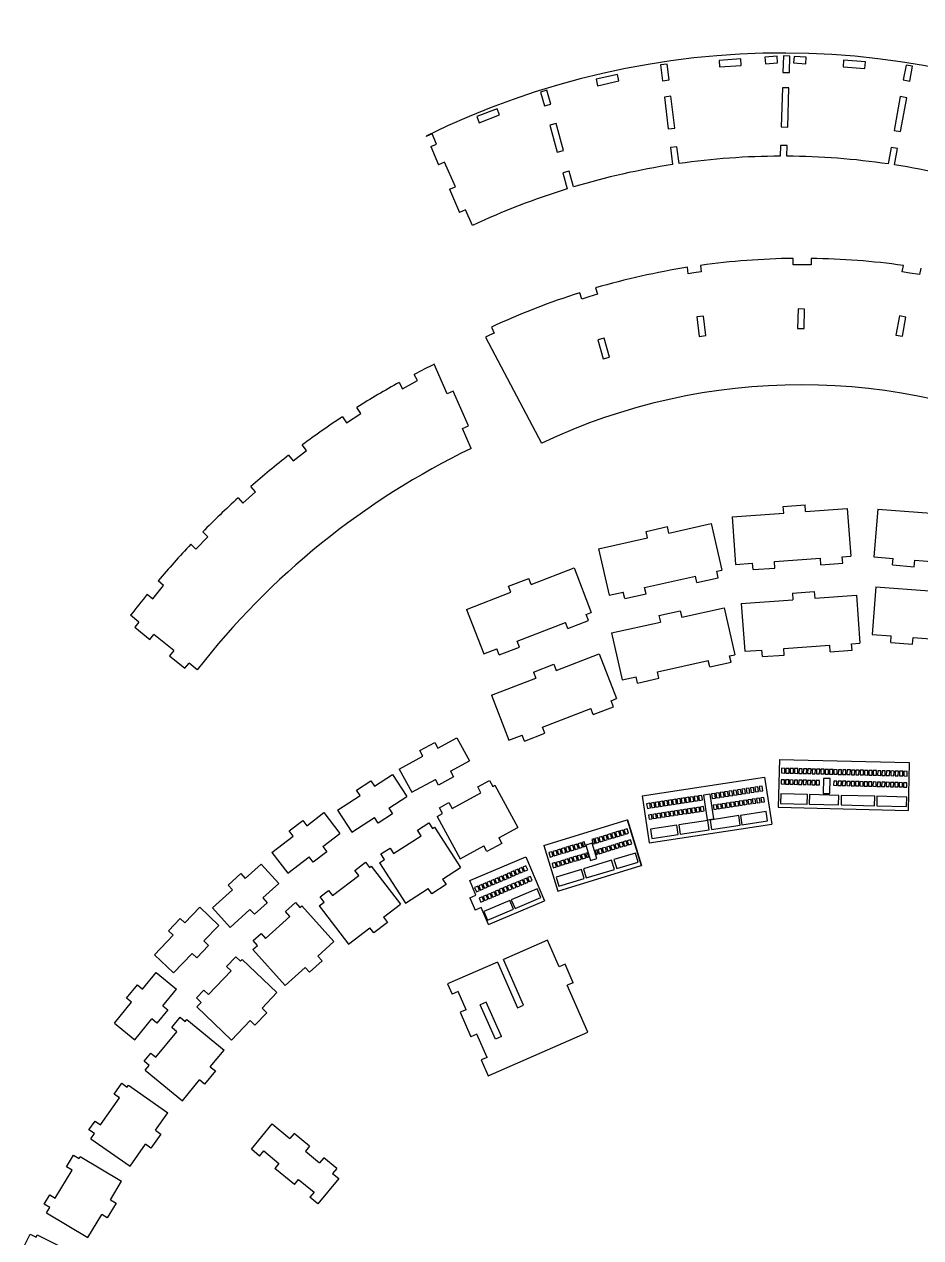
# Model space of a CAD drawing. Extents: x -717 to 1081, y -769 to 1088.
# Drawn here: x 276 to 686, y 532 to 1088 of the extents above; entities that cross this region are included whole.
import ezdxf

# ---------------------------------------------------------------- set-up
doc = ezdxf.new("R2010")
doc.units = 0
doc.layers.get('0').update_dxf_attribs({"linetype": 'CONTINUOUS'})

msp = doc.modelspace()

# ---------------------------------------------------------------- linework, layer by layer
at = {"color": 7, "linetype": 'CONTINUOUS'}
for p, q in [((603.58, 1072.05), (593.61, 1071.33)), ((603.8, 1069.05), (603.58, 1072.05)), ((620.14, 1073.23), (614.58, 1072.83)), ((614.58, 1072.83), (614.79, 1069.84)), ((620.35, 1070.23), (620.14, 1073.23)), ((623.03, 1073.43), (622.8, 1065.84)), ((626.03, 1073.34), (623.03, 1073.43)), ((625.8, 1065.75), (626.03, 1073.34)), ((627.93, 1073.19), (627.69, 1070.2)), ((633.49, 1072.75), (627.93, 1073.19)), ((633.25, 1069.76), (633.49, 1072.75)), ((569.85, 1069.64), (566.87, 1069.28)), ((566.87, 1069.28), (567.74, 1062.04)), ((570.72, 1062.4), (569.85, 1069.64)), ((593.61, 1071.33), (593.82, 1068.34)), ((593.82, 1068.34), (603.8, 1069.05)), ((614.79, 1069.84), (620.35, 1070.23)), ((627.69, 1070.2), (633.25, 1069.76)), ((650.62, 1071.41), (650.38, 1068.42)), ((650.38, 1068.42), (660.35, 1067.64)), ((660.59, 1070.63), (650.62, 1071.41)), ((660.35, 1067.64), (660.59, 1070.63)), ((679.15, 1069.17), (677.92, 1062.4)), ((682.1, 1068.63), (679.15, 1069.17)), ((680.87, 1061.87), (682.1, 1068.63)), ((547.13, 1064.87), (537.38, 1062.69)), ((537.38, 1062.69), (538.03, 1059.76)), ((538.03, 1059.76), (547.79, 1061.94)), ((547.79, 1061.94), (547.13, 1064.87)), ((567.74, 1062.04), (570.72, 1062.4)), ((622.8, 1065.84), (625.8, 1065.75)), ((677.92, 1062.4), (680.87, 1061.87)), ((514.89, 1057.66), (511.99, 1056.87)), ((511.99, 1056.87), (513.75, 1050.47)), ((516.64, 1051.26), (514.89, 1057.66)), ((622.59, 1058.83), (622.04, 1040.94)), ((625.59, 1058.74), (622.59, 1058.83)), ((625.04, 1040.85), (625.59, 1058.74)), ((513.75, 1050.47), (516.64, 1051.26)), ((571.61, 1054.92), (568.63, 1054.57)), ((568.63, 1054.57), (570.37, 1040.01)), ((573.35, 1040.36), (571.61, 1054.92)), ((676.53, 1054.74), (673.73, 1039.26)), ((679.49, 1054.2), (676.53, 1054.74)), ((676.68, 1038.72), (679.49, 1054.2)), ((492.05, 1049.19), (482.72, 1045.6)), ((482.72, 1045.6), (483.8, 1042.8)), ((483.8, 1042.8), (493.13, 1046.39)), ((493.13, 1046.39), (492.05, 1049.19)), ((519.06, 1042.43), (516.17, 1041.63)), ((516.17, 1041.63), (519.55, 1029.27)), ((522.45, 1030.06), (519.06, 1042.43)), ((570.37, 1040.01), (573.35, 1040.36)), ((622.04, 1040.94), (625.04, 1040.85)), ((673.73, 1039.26), (676.68, 1038.72)), ((459.55, 1036.68), (459.61, 1036.55)), ((462.35, 1037.76), (459.61, 1036.55)), ((464.41, 1033.07), (462.35, 1037.76)), ((461.67, 1031.86), (464.41, 1033.07)), ((461.67, 1031.86), (465.32, 1023.56)), ((519.55, 1029.27), (522.45, 1030.06)), ((574.37, 1031.83), (571.39, 1031.48)), ((571.39, 1031.48), (572.33, 1023.65)), ((575.3, 1024.09), (574.37, 1031.83)), ((621.78, 1032.42), (621.63, 1027.5)), ((624.78, 1032.33), (621.78, 1032.42)), ((624.63, 1027.49), (624.78, 1032.33)), ((672.32, 1031.48), (670.96, 1023.95)), ((675.27, 1030.94), (672.32, 1031.48)), ((673.93, 1023.5), (675.27, 1030.94)), ((468.06, 1024.77), (465.32, 1023.56)), ((473, 1013.53), (468.06, 1024.77)), ((572.33, 1023.65), (572.33, 1023.65)), ((621.63, 1027.5), (621.63, 1027.5)), ((670.96, 1023.95), (670.96, 1023.95)), ((525.01, 1020.69), (522.12, 1019.9)), ((522.12, 1019.9), (524.13, 1012.55)), ((527.01, 1013.42), (525.01, 1020.69)), ((470.25, 1012.33), (473, 1013.53)), ((470.25, 1012.33), (474.91, 1001.73)), ((524.13, 1012.55), (524.14, 1012.55)), ((477.66, 1002.94), (474.91, 1001.73)), ((480.81, 995.76), (477.66, 1002.94)), ((627.47, 977.7), (627.47, 980.7)), ((635.78, 980.69), (635.78, 977.69)), ((579.47, 973.63), (579.17, 976.62)), ((585.18, 977.51), (585.48, 974.52)), ((677.41, 974.5), (677.93, 977.45)), ((685.88, 976.24), (685.36, 973.29)), ((537.07, 967.17), (538, 964.32)), ((530.78, 962.12), (529.85, 964.97)), ((629.75, 957.6), (629.48, 948.68)), ((632.75, 957.51), (629.75, 957.6)), ((632.48, 948.59), (632.75, 957.51)), ((586.43, 954.24), (583.45, 953.89)), ((583.45, 953.89), (584.51, 945.03)), ((587.49, 945.38), (586.43, 954.24)), ((676.11, 954.36), (674.52, 945.58)), ((679.06, 953.83), (676.11, 954.36)), ((677.47, 945.05), (679.06, 953.83)), ((486.83, 944.7), (512.45, 896.15)), ((489.51, 949.28), (490.7, 946.52)), ((584.51, 945.03), (587.49, 945.38)), ((629.48, 948.68), (632.48, 948.59)), ((674.52, 945.58), (677.47, 945.05)), ((541.08, 944.15), (538.19, 943.36)), ((538.19, 943.36), (540.55, 934.75)), ((543.44, 935.54), (541.08, 944.15)), ((540.55, 934.75), (543.44, 935.54)), ((455.69, 924.75), (454.13, 927.62)), ((469.28, 918.68), (463.3, 932.27)), ((447.23, 923.91), (448.8, 921.02)), ((448.8, 921.02), (455.69, 924.75)), ((472.02, 919.89), (469.28, 918.68)), ((478.96, 904.11), (472.02, 919.89)), ((429.66, 909.76), (427.89, 912.49)), ((421.3, 908.25), (423.09, 905.49)), ((423.09, 905.49), (429.66, 909.76)), ((476.21, 902.9), (478.96, 904.11)), ((480.24, 893.73), (476.21, 902.9)), ((404.9, 892.75), (402.92, 895.34)), ((396.69, 890.59), (398.69, 887.98)), ((398.69, 887.98), (404.9, 892.75)), ((375.72, 868.63), (381.54, 873.86)), ((381.54, 873.86), (379.36, 876.29)), ((373.52, 871.08), (375.72, 868.63)), ((622.96, 867.15), (632.94, 867.87)), ((623.18, 864.16), (622.96, 867.15)), ((633.15, 864.87), (632.94, 867.87)), ((599.56, 862.48), (623.18, 864.16)), ((599.56, 862.48), (601.11, 840.67)), ((633.15, 864.87), (652.29, 866.24)), ((652.29, 866.24), (653.85, 844.43)), ((666.22, 865.98), (664.5, 844.05)), ((666.22, 865.98), (690.67, 864.06)), ((359.71, 853.23), (357.35, 855.49)), ((560.21, 855.75), (569.97, 857.93)), ((560.87, 852.82), (560.21, 855.75)), ((570.63, 855), (569.97, 857.93)), ((570.63, 855), (590.07, 859.35)), ((590.07, 859.35), (594.83, 838.01)), ((351.92, 849.84), (354.29, 847.57)), ((354.29, 847.57), (359.71, 853.23)), ((538.52, 847.83), (560.87, 852.82)), ((538.52, 847.83), (543.28, 826.49)), ((650, 844.16), (653.85, 844.43)), ((507.63, 831.45), (527.29, 839.02)), ((527.29, 839.02), (535.15, 818.63)), ((601.11, 840.67), (608.98, 841.23)), ((609.19, 838.24), (608.98, 841.23)), ((609.19, 838.24), (619.16, 838.95)), ((618.95, 841.95), (640.02, 843.45)), ((619.16, 838.95), (618.95, 841.95)), ((640.24, 840.46), (640.02, 843.45)), ((640.24, 840.46), (650.21, 841.17)), ((650.21, 841.17), (650, 844.16)), ((664.5, 844.05), (673.2, 843.37)), ((672.96, 840.38), (673.2, 843.37)), ((672.96, 840.38), (682.93, 839.59)), ((682.93, 839.59), (683.17, 842.58)), ((683.17, 842.58), (704.07, 840.94)), ((497.22, 830.66), (506.55, 834.25)), ((507.63, 831.45), (506.55, 834.25)), ((559.54, 830.13), (582.78, 835.32)), ((583.43, 832.39), (582.78, 835.32)), ((583.43, 832.39), (593.19, 834.57)), ((592.54, 837.5), (594.83, 838.01)), ((593.19, 834.57), (592.54, 837.5)), ((334.53, 824.94), (339.5, 831)), ((339.5, 831), (336.98, 833.07)), ((478.06, 820.07), (498.3, 827.86)), ((498.3, 827.86), (497.22, 830.66)), ((543.28, 826.49), (549.78, 827.94)), ((550.43, 825.02), (549.78, 827.94)), ((560.19, 827.2), (559.54, 830.13)), ((627.2, 827.49), (637.17, 828.2)), ((637.17, 828.2), (637.38, 825.2)), ((665.39, 830.4), (663.68, 808.61)), ((665.39, 830.4), (689.84, 828.48)), ((331.99, 827.02), (334.53, 824.94)), ((550.43, 825.02), (560.19, 827.2)), ((603.79, 822.81), (627.41, 824.49)), ((603.79, 822.81), (605.36, 800.86)), ((627.2, 827.49), (627.41, 824.49)), ((637.38, 825.2), (656.53, 826.57)), ((656.53, 826.57), (658.09, 804.62)), ((328.16, 814.26), (324.4, 817.35)), ((478.06, 820.07), (485.92, 799.67)), ((532.74, 817.7), (535.15, 818.63)), ((533.82, 814.9), (532.74, 817.7)), ((566.11, 817.19), (575.87, 819.37)), ((566.11, 817.19), (566.76, 814.26)), ((575.87, 819.37), (576.52, 816.45)), ((576.52, 816.45), (595.96, 820.79)), ((595.96, 820.79), (600.76, 799.32)), ((328.16, 814.26), (326.26, 811.94)), ((326.26, 811.94), (333.16, 806.29)), ((501.28, 805.58), (523.41, 814.1)), ((524.49, 811.3), (523.41, 814.1)), ((524.49, 811.3), (533.82, 814.9)), ((544.41, 809.27), (566.76, 814.26)), ((333.16, 806.29), (335.06, 808.61)), ((344.1, 801.19), (335.06, 808.61)), ((502.36, 802.78), (501.28, 805.58)), ((544.41, 809.27), (549.21, 787.8)), ((663.68, 808.61), (672.38, 807.93)), ((672.15, 804.94), (672.38, 807.93)), ((682.11, 804.16), (682.35, 807.15)), ((682.35, 807.15), (703.26, 805.5)), ((344.1, 801.19), (342.2, 798.87)), ((485.92, 799.67), (491.95, 801.99)), ((493.02, 799.19), (491.95, 801.99)), ((493.02, 799.19), (502.36, 802.78)), ((605.36, 800.86), (613.22, 801.43)), ((613.43, 798.43), (613.22, 801.43)), ((623.19, 802.14), (644.27, 803.64)), ((623.41, 799.14), (623.19, 802.14)), ((644.48, 800.65), (644.27, 803.64)), ((644.48, 800.65), (654.46, 801.36)), ((654.24, 804.35), (658.09, 804.62)), ((654.46, 801.36), (654.24, 804.35)), ((672.15, 804.94), (682.11, 804.16)), ((342.2, 798.87), (349.26, 793.08)), ((349.26, 793.08), (351.16, 795.4)), ((354.84, 792.38), (351.16, 795.4)), ((508.71, 791.36), (518.04, 794.95)), ((518.04, 794.95), (519.12, 792.15)), ((519.12, 792.15), (538.78, 799.72)), ((538.78, 799.72), (546.68, 779.19)), ((565.46, 791.43), (588.7, 796.63)), ((589.36, 793.7), (588.7, 796.63)), ((589.36, 793.7), (599.12, 795.88)), ((598.46, 798.81), (600.76, 799.32)), ((599.12, 795.88), (598.46, 798.81)), ((613.43, 798.43), (623.41, 799.14)), ((508.71, 791.36), (509.78, 788.56)), ((549.21, 787.8), (555.7, 789.25)), ((556.36, 786.32), (555.7, 789.25)), ((566.12, 788.5), (565.46, 791.43)), ((489.55, 780.76), (509.78, 788.56)), ((556.36, 786.32), (566.12, 788.5)), ((489.55, 780.76), (497.45, 760.23)), ((544.28, 778.26), (546.68, 779.19)), ((545.35, 775.46), (544.28, 778.26)), ((512.81, 766.15), (534.94, 774.67)), ((536.02, 771.87), (534.94, 774.67)), ((536.02, 771.87), (545.35, 775.46)), ((464.99, 756.53), (473.67, 761.24)), ((473.67, 761.24), (479.39, 750.68)), ((497.45, 760.23), (503.48, 762.55)), ((504.56, 759.76), (503.48, 762.55)), ((504.56, 759.76), (513.89, 763.35)), ((513.89, 763.35), (512.81, 766.15)), ((456.67, 755.44), (463.56, 759.17)), ((458.1, 752.8), (456.67, 755.44)), ((463.56, 759.17), (464.99, 756.53)), ((447.29, 746.94), (458.1, 752.8)), ((470.71, 745.98), (479.39, 750.68)), ((621.26, 751.4), (620.71, 729.55)), ((621.26, 751.4), (680.62, 749.91)), ((680.62, 749.91), (680.08, 728.06)), ((435.98, 739.09), (444.26, 744.47)), ((444.26, 744.47), (450.79, 734.41)), ((447.29, 746.94), (453.01, 736.39)), ((470.71, 745.98), (472.14, 743.34)), ((622.2, 747.33), (622.15, 745.2)), ((622.15, 745.2), (623.65, 745.16)), ((623.7, 747.3), (622.2, 747.33)), ((623.65, 745.16), (623.7, 747.3)), ((624.2, 747.28), (624.15, 745.15)), ((624.15, 745.15), (625.65, 745.11)), ((625.7, 747.25), (624.2, 747.28)), ((625.65, 745.11), (625.7, 747.25)), ((626.2, 747.23), (626.15, 745.1)), ((626.15, 745.1), (627.64, 745.06)), ((627.7, 747.2), (626.2, 747.23)), ((627.64, 745.06), (627.7, 747.2)), ((628.2, 747.18), (628.14, 745.05)), ((628.14, 745.05), (629.64, 745.01)), ((629.7, 747.15), (628.2, 747.18)), ((629.64, 745.01), (629.7, 747.15)), ((630.2, 747.13), (630.14, 745)), ((630.14, 745), (631.64, 744.96)), ((631.7, 747.1), (630.2, 747.13)), ((631.64, 744.96), (631.7, 747.1)), ((632.2, 747.08), (632.14, 744.95)), ((632.14, 744.95), (633.64, 744.91)), ((633.7, 747.05), (632.2, 747.08)), ((633.64, 744.91), (633.7, 747.05)), ((634.2, 747.03), (634.14, 744.9)), ((634.14, 744.9), (635.64, 744.86)), ((635.7, 747), (634.2, 747.03)), ((635.64, 744.86), (635.7, 747)), ((636.2, 746.98), (636.14, 744.85)), ((636.14, 744.85), (637.64, 744.81)), ((637.7, 746.95), (636.2, 746.98)), ((637.64, 744.81), (637.7, 746.95)), ((638.19, 746.93), (638.14, 744.8)), ((638.14, 744.8), (639.64, 744.76)), ((639.69, 746.9), (638.19, 746.93)), ((639.64, 744.76), (639.69, 746.9)), ((640.19, 746.88), (640.14, 744.75)), ((640.14, 744.75), (641.64, 744.71)), ((641.69, 746.85), (640.19, 746.88)), ((641.64, 744.71), (641.69, 746.85)), ((642.19, 746.83), (642.14, 744.7)), ((642.14, 744.7), (643.64, 744.66)), ((643.69, 746.8), (642.19, 746.83)), ((643.64, 744.66), (643.69, 746.8)), ((644.19, 746.78), (644.14, 744.65)), ((644.14, 744.65), (645.64, 744.61)), ((645.69, 746.74), (644.19, 746.78)), ((645.64, 744.61), (645.69, 746.74)), ((646.19, 746.73), (646.14, 744.6)), ((646.14, 744.6), (647.64, 744.56)), ((647.69, 746.69), (646.19, 746.73)), ((647.64, 744.56), (647.69, 746.69)), ((648.19, 746.68), (648.14, 744.55)), ((648.14, 744.55), (649.64, 744.51)), ((649.69, 746.64), (648.19, 746.68)), ((649.64, 744.51), (649.69, 746.64)), ((650.19, 746.63), (650.14, 744.5)), ((650.14, 744.5), (651.64, 744.46)), ((651.69, 746.59), (650.19, 746.63)), ((651.64, 744.46), (651.69, 746.59)), ((652.19, 746.58), (652.14, 744.45)), ((652.14, 744.45), (653.64, 744.41)), ((653.69, 746.54), (652.19, 746.58)), ((653.64, 744.41), (653.69, 746.54)), ((654.19, 746.53), (654.14, 744.4)), ((654.14, 744.4), (655.64, 744.36)), ((655.69, 746.49), (654.19, 746.53)), ((655.64, 744.36), (655.69, 746.49)), ((656.19, 746.48), (656.14, 744.35)), ((656.14, 744.35), (657.64, 744.31)), ((657.69, 746.44), (656.19, 746.48)), ((657.64, 744.31), (657.69, 746.44)), ((658.19, 746.43), (658.14, 744.3)), ((658.14, 744.3), (659.63, 744.26)), ((659.69, 746.39), (658.19, 746.43)), ((659.63, 744.26), (659.69, 746.39)), ((660.19, 746.38), (660.13, 744.25)), ((661.69, 746.34), (660.19, 746.38)), ((661.63, 744.21), (661.69, 746.34)), ((662.19, 746.33), (662.13, 744.2)), ((663.69, 746.29), (662.19, 746.33)), ((663.63, 744.16), (663.69, 746.29)), ((664.19, 746.28), (664.13, 744.15)), ((665.69, 746.24), (664.19, 746.28)), ((665.63, 744.11), (665.69, 746.24)), ((666.19, 746.23), (666.13, 744.1)), ((667.69, 746.19), (666.19, 746.23)), ((667.63, 744.06), (667.69, 746.19)), ((668.19, 746.18), (668.13, 744.05)), ((669.68, 746.14), (668.19, 746.18)), ((669.63, 744.01), (669.68, 746.14)), ((670.18, 746.13), (670.13, 744)), ((671.68, 746.09), (670.18, 746.13)), ((671.63, 743.96), (671.68, 746.09)), ((672.18, 746.08), (672.13, 743.95)), ((673.68, 746.04), (672.18, 746.08)), ((673.63, 743.91), (673.68, 746.04)), ((674.18, 746.03), (674.13, 743.9)), ((675.68, 745.99), (674.18, 746.03)), ((675.63, 743.86), (675.68, 745.99)), ((676.18, 745.98), (676.13, 743.85)), ((677.68, 745.94), (676.18, 745.98)), ((677.63, 743.81), (677.68, 745.94)), ((678.18, 745.93), (678.13, 743.8)), ((679.68, 745.89), (678.18, 745.93)), ((679.63, 743.76), (679.68, 745.89)), ((427.77, 737.34), (434.34, 741.61)), ((434.34, 741.61), (435.98, 739.09)), ((453.01, 736.39), (463.82, 742.25)), ((465.25, 739.61), (463.82, 742.25)), ((472.14, 743.34), (465.25, 739.61)), ((483.23, 738.76), (488.63, 741.68)), ((484.66, 736.12), (483.23, 738.76)), ((488.63, 741.68), (490.06, 739.05)), ((490.06, 739.05), (491.04, 739.57)), ((491.04, 739.57), (501.52, 720.23)), ((558.4, 734.77), (614.43, 743.28)), ((611.4, 738.84), (609.91, 738.61)), ((611.72, 736.72), (611.4, 738.84)), ((613.37, 739.14), (611.89, 738.91)), ((611.89, 738.91), (612.21, 736.8)), ((613.69, 737.03), (613.37, 739.14)), ((614.43, 743.28), (617.71, 721.67)), ((622.07, 742.1), (622.02, 740.15)), ((622.02, 740.15), (623.52, 740.11)), ((623.57, 742.06), (622.07, 742.1)), ((623.52, 740.11), (623.57, 742.06)), ((624.07, 742.05), (624.02, 740.1)), ((624.02, 740.1), (625.52, 740.06)), ((625.57, 742.01), (624.07, 742.05)), ((625.52, 740.06), (625.57, 742.01)), ((626.07, 742), (626.02, 740.05)), ((626.02, 740.05), (627.52, 740.01)), ((627.57, 741.96), (626.07, 742)), ((627.52, 740.01), (627.57, 741.96)), ((628.07, 741.95), (628.02, 740)), ((628.02, 740), (629.52, 739.96)), ((629.57, 741.91), (628.07, 741.95)), ((629.52, 739.96), (629.57, 741.91)), ((630.07, 741.9), (630.02, 739.95)), ((630.02, 739.95), (631.52, 739.91)), ((631.57, 741.86), (630.07, 741.9)), ((631.52, 739.91), (631.57, 741.86)), ((632.07, 741.85), (632.02, 739.9)), ((632.02, 739.9), (633.52, 739.86)), ((633.56, 741.81), (632.07, 741.85)), ((633.52, 739.86), (633.56, 741.81)), ((634.06, 741.8), (634.02, 739.85)), ((634.02, 739.85), (635.52, 739.81)), ((635.56, 741.76), (634.06, 741.8)), ((635.52, 739.81), (635.56, 741.76)), ((636.06, 741.75), (636.02, 739.8)), ((636.02, 739.8), (637.51, 739.76)), ((637.56, 741.71), (636.06, 741.75)), ((637.51, 739.76), (637.56, 741.71)), ((638.06, 741.7), (638.01, 739.75)), ((638.01, 739.75), (639.51, 739.71)), ((639.56, 741.66), (638.06, 741.7)), ((639.51, 739.71), (639.56, 741.66)), ((641.45, 742.68), (641.28, 735.82)), ((644.45, 742.61), (641.45, 742.68)), ((644.28, 735.75), (644.45, 742.61)), ((646.06, 741.5), (646.01, 739.55)), ((646.01, 739.55), (647.51, 739.51)), ((647.56, 741.46), (646.06, 741.5)), ((647.51, 739.51), (647.56, 741.46)), ((648.06, 741.45), (648.01, 739.5)), ((648.01, 739.5), (649.51, 739.46)), ((649.56, 741.41), (648.06, 741.45)), ((649.51, 739.46), (649.56, 741.41)), ((650.06, 741.4), (650.01, 739.45)), ((650.01, 739.45), (651.51, 739.41)), ((651.56, 741.36), (650.06, 741.4)), ((651.51, 739.41), (651.56, 741.36)), ((652.06, 741.35), (652.01, 739.4)), ((652.01, 739.4), (653.51, 739.36)), ((653.56, 741.31), (652.06, 741.35)), ((653.51, 739.36), (653.56, 741.31)), ((654.06, 741.3), (654.01, 739.34)), ((654.01, 739.34), (655.51, 739.31)), ((655.56, 741.26), (654.06, 741.3)), ((655.51, 739.31), (655.56, 741.26)), ((656.06, 741.25), (656.01, 739.29)), ((656.01, 739.29), (657.51, 739.26)), ((657.56, 741.21), (656.06, 741.25)), ((657.51, 739.26), (657.56, 741.21)), ((658.06, 741.2), (658.01, 739.24)), ((658.01, 739.24), (659.51, 739.21)), ((659.56, 741.16), (658.06, 741.2)), ((659.51, 739.21), (659.56, 741.16)), ((660.06, 741.15), (660.01, 739.19)), ((660.01, 739.19), (661.51, 739.16)), ((661.56, 741.11), (660.06, 741.15)), ((660.13, 744.25), (661.63, 744.21)), ((661.51, 739.16), (661.56, 741.11)), ((662.06, 741.1), (662.01, 739.14)), ((662.01, 739.14), (663.51, 739.11)), ((663.56, 741.06), (662.06, 741.1)), ((662.13, 744.2), (663.63, 744.16)), ((663.51, 739.11), (663.56, 741.06)), ((664.06, 741.05), (664.01, 739.09)), ((664.01, 739.09), (665.51, 739.06)), ((665.55, 741.01), (664.06, 741.05)), ((664.13, 744.15), (665.63, 744.11)), ((665.51, 739.06), (665.55, 741.01)), ((666.05, 741), (666.01, 739.04)), ((666.01, 739.04), (667.51, 739.01)), ((667.55, 740.96), (666.05, 741)), ((666.13, 744.1), (667.63, 744.06)), ((667.51, 739.01), (667.55, 740.96)), ((668.05, 740.95), (668.01, 738.99)), ((668.01, 738.99), (669.5, 738.96)), ((669.55, 740.91), (668.05, 740.95)), ((668.13, 744.05), (669.63, 744.01)), ((669.5, 738.96), (669.55, 740.91)), ((670.05, 740.9), (670, 738.94)), ((670, 738.94), (671.5, 738.91)), ((671.55, 740.86), (670.05, 740.9)), ((670.13, 744), (671.63, 743.96)), ((671.5, 738.91), (671.55, 740.86)), ((672.05, 740.85), (672, 738.89)), ((672, 738.89), (673.5, 738.86)), ((673.55, 740.81), (672.05, 740.85)), ((672.13, 743.95), (673.63, 743.91)), ((673.5, 738.86), (673.55, 740.81)), ((674.05, 740.8), (674, 738.84)), ((674, 738.84), (675.5, 738.81)), ((675.55, 740.76), (674.05, 740.8)), ((674.13, 743.9), (675.63, 743.86)), ((675.5, 738.81), (675.55, 740.76)), ((676.05, 740.75), (676, 738.79)), ((676, 738.79), (677.5, 738.76)), ((677.55, 740.71), (676.05, 740.75)), ((676.13, 743.85), (677.63, 743.81)), ((677.5, 738.76), (677.55, 740.71)), ((678.05, 740.7), (678, 738.74)), ((678, 738.74), (679.5, 738.7)), ((679.55, 740.66), (678.05, 740.7)), ((678.13, 743.8), (679.63, 743.76)), ((679.5, 738.7), (679.55, 740.66)), ((419.1, 728.13), (429.41, 734.83)), ((429.41, 734.83), (427.77, 737.34)), ((442.51, 729.03), (450.79, 734.41)), ((471.45, 728.96), (484.66, 736.12)), ((558.4, 734.77), (561.68, 713.16)), ((575.8, 733.43), (574.32, 733.21)), ((574.32, 733.21), (574.64, 731.1)), ((576.12, 731.32), (575.8, 733.43)), ((577.78, 733.73), (576.3, 733.51)), ((576.3, 733.51), (576.62, 731.4)), ((578.1, 731.62), (577.78, 733.73)), ((579.76, 734.03), (578.28, 733.81)), ((578.28, 733.81), (578.6, 731.7)), ((580.08, 731.92), (579.76, 734.03)), ((581.74, 734.33), (580.25, 734.11)), ((580.25, 734.11), (580.57, 732)), ((582.06, 732.22), (581.74, 734.33)), ((583.71, 734.63), (582.23, 734.41)), ((582.23, 734.41), (582.55, 732.3)), ((584.03, 732.52), (583.71, 734.63)), ((585.69, 734.93), (584.21, 734.71)), ((584.21, 734.71), (584.53, 732.6)), ((586.01, 732.82), (585.69, 734.93)), ((589.49, 735.47), (586.52, 735.02)), ((586.52, 735.02), (588.24, 723.75)), ((591.2, 724.2), (589.49, 735.47)), ((591.62, 735.83), (590.14, 735.61)), ((590.14, 735.61), (590.46, 733.5)), ((590.46, 733.5), (591.94, 733.72)), ((591.94, 733.72), (591.62, 735.83)), ((593.6, 736.13), (592.12, 735.91)), ((592.12, 735.91), (592.44, 733.8)), ((592.44, 733.8), (593.92, 734.02)), ((593.92, 734.02), (593.6, 736.13)), ((595.58, 736.43), (594.09, 736.21)), ((594.09, 736.21), (594.41, 734.1)), ((594.41, 734.1), (595.9, 734.32)), ((595.9, 734.32), (595.58, 736.43)), ((597.55, 736.73), (596.07, 736.51)), ((596.07, 736.51), (596.39, 734.4)), ((596.39, 734.4), (597.87, 734.62)), ((597.87, 734.62), (597.55, 736.73)), ((599.53, 737.03), (598.05, 736.81)), ((598.05, 736.81), (598.37, 734.7)), ((598.37, 734.7), (599.85, 734.92)), ((599.85, 734.92), (599.53, 737.03)), ((601.51, 737.33), (600.03, 737.11)), ((600.03, 737.11), (600.35, 735)), ((600.35, 735), (601.83, 735.22)), ((601.83, 735.22), (601.51, 737.33)), ((603.49, 737.63), (602, 737.41)), ((602, 737.41), (602.32, 735.3)), ((602.32, 735.3), (603.81, 735.52)), ((603.81, 735.52), (603.49, 737.63)), ((605.46, 737.93), (603.98, 737.71)), ((603.98, 737.71), (604.3, 735.6)), ((604.3, 735.6), (605.78, 735.82)), ((605.78, 735.82), (605.46, 737.93)), ((607.44, 738.23), (605.96, 738.01)), ((605.96, 738.01), (606.28, 735.9)), ((606.28, 735.9), (607.76, 736.12)), ((607.76, 736.12), (607.44, 738.23)), ((609.42, 738.53), (607.94, 738.31)), ((607.94, 738.31), (608.26, 736.2)), ((608.26, 736.2), (609.74, 736.42)), ((610.2, 733.36), (608.72, 733.14)), ((609.74, 736.42), (609.42, 738.53)), ((609.91, 738.61), (610.23, 736.5)), ((610.5, 731.43), (610.2, 733.36)), ((610.23, 736.5), (611.72, 736.72)), ((612.18, 733.66), (610.7, 733.44)), ((610.7, 733.44), (610.99, 731.5)), ((612.47, 731.73), (612.18, 733.66)), ((612.21, 736.8), (613.69, 737.03)), ((614.16, 733.96), (612.68, 733.74)), ((612.68, 733.74), (612.97, 731.8)), ((614.45, 732.03), (614.16, 733.96)), ((621.91, 735.6), (621.8, 731.26)), ((634.03, 735.3), (621.91, 735.6)), ((633.92, 730.96), (634.03, 735.3)), ((634.97, 735.28), (634.86, 730.93)), ((648.39, 734.94), (634.97, 735.28)), ((641.28, 735.82), (644.28, 735.75)), ((648.28, 730.6), (648.39, 734.94)), ((649.52, 734.91), (649.41, 730.57)), ((664.91, 734.52), (649.52, 734.91)), ((664.8, 730.18), (664.91, 734.52)), ((665.83, 734.5), (665.73, 730.16)), ((679.47, 734.16), (665.83, 734.5)), ((679.36, 729.82), (679.47, 734.16)), ((419.1, 728.13), (425.63, 718.07)), ((442.51, 729.03), (444.15, 726.51)), ((465.7, 729.26), (470.02, 731.6)), ((467.13, 726.62), (465.7, 729.26)), ((470.02, 731.6), (471.45, 728.96)), ((561.96, 731.33), (560.48, 731.1)), ((560.48, 731.1), (560.8, 728.99)), ((560.8, 728.99), (562.28, 729.22)), ((562.28, 729.22), (561.96, 731.33)), ((563.94, 731.63), (562.46, 731.4)), ((562.46, 731.4), (562.78, 729.29)), ((562.78, 729.29), (564.26, 729.52)), ((564.26, 729.52), (563.94, 731.63)), ((565.92, 731.93), (564.43, 731.7)), ((564.43, 731.7), (564.75, 729.59)), ((564.75, 729.59), (566.24, 729.82)), ((566.24, 729.82), (565.92, 731.93)), ((567.89, 732.23), (566.41, 732.01)), ((566.41, 732.01), (566.73, 729.89)), ((566.73, 729.89), (568.21, 730.12)), ((568.21, 730.12), (567.89, 732.23)), ((569.87, 732.53), (568.39, 732.31)), ((568.39, 732.31), (568.71, 730.2)), ((568.71, 730.2), (570.19, 730.42)), ((570.19, 730.42), (569.87, 732.53)), ((571.85, 732.83), (570.37, 732.61)), ((570.37, 732.61), (570.69, 730.5)), ((570.69, 730.5), (572.17, 730.72)), ((572.63, 727.66), (571.15, 727.43)), ((572.17, 730.72), (571.85, 732.83)), ((573.83, 733.13), (572.34, 732.91)), ((572.34, 732.91), (572.66, 730.8)), ((572.93, 725.72), (572.63, 727.66)), ((572.66, 730.8), (574.15, 731.02)), ((574.61, 727.96), (573.13, 727.73)), ((573.13, 727.73), (573.42, 725.8)), ((574.15, 731.02), (573.83, 733.13)), ((574.91, 726.02), (574.61, 727.96)), ((574.64, 731.1), (576.12, 731.32)), ((576.59, 728.26), (575.11, 728.03)), ((575.11, 728.03), (575.4, 726.1)), ((576.88, 726.32), (576.59, 728.26)), ((576.62, 731.4), (578.1, 731.62)), ((578.57, 728.56), (577.08, 728.33)), ((577.08, 728.33), (577.38, 726.4)), ((578.86, 726.62), (578.57, 728.56)), ((578.6, 731.7), (580.08, 731.92)), ((580.54, 728.86), (579.06, 728.63)), ((579.06, 728.63), (579.35, 726.7)), ((580.84, 726.92), (580.54, 728.86)), ((580.57, 732), (582.06, 732.22)), ((582.52, 729.16), (581.04, 728.93)), ((581.04, 728.93), (581.33, 727)), ((582.81, 727.22), (582.52, 729.16)), ((582.55, 732.3), (584.03, 732.52)), ((584.5, 729.46), (583.02, 729.23)), ((583.02, 729.23), (583.31, 727.3)), ((584.79, 727.52), (584.5, 729.46)), ((584.53, 732.6), (586.01, 732.82)), ((586.48, 729.76), (584.99, 729.53)), ((584.99, 729.53), (585.29, 727.6)), ((585.29, 727.6), (586.77, 727.82)), ((586.77, 727.82), (586.48, 729.76)), ((592.41, 730.66), (590.92, 730.43)), ((590.92, 730.43), (591.22, 728.5)), ((591.22, 728.5), (592.7, 728.73)), ((592.7, 728.73), (592.41, 730.66)), ((594.39, 730.96), (592.9, 730.73)), ((592.9, 730.73), (593.2, 728.8)), ((593.2, 728.8), (594.68, 729.03)), ((594.68, 729.03), (594.39, 730.96)), ((596.36, 731.26), (594.88, 731.03)), ((594.88, 731.03), (595.17, 729.1)), ((595.17, 729.1), (596.66, 729.33)), ((596.66, 729.33), (596.36, 731.26)), ((598.34, 731.56), (596.86, 731.33)), ((596.86, 731.33), (597.15, 729.4)), ((597.15, 729.4), (598.63, 729.63)), ((598.63, 729.63), (598.34, 731.56)), ((600.32, 731.86), (598.83, 731.63)), ((598.83, 731.63), (599.13, 729.7)), ((599.13, 729.7), (600.61, 729.93)), ((600.61, 729.93), (600.32, 731.86)), ((602.29, 732.16), (600.81, 731.93)), ((600.81, 731.93), (601.11, 730)), ((601.11, 730), (602.59, 730.23)), ((602.59, 730.23), (602.29, 732.16)), ((604.27, 732.46), (602.79, 732.23)), ((602.79, 732.23), (603.08, 730.3)), ((603.08, 730.3), (604.57, 730.53)), ((604.57, 730.53), (604.27, 732.46)), ((606.25, 732.76), (604.77, 732.53)), ((604.77, 732.53), (605.06, 730.6)), ((605.06, 730.6), (606.54, 730.83)), ((606.54, 730.83), (606.25, 732.76)), ((608.23, 733.06), (606.74, 732.83)), ((606.74, 732.83), (607.04, 730.9)), ((607.04, 730.9), (608.52, 731.13)), ((608.52, 731.13), (608.23, 733.06)), ((608.72, 733.14), (609.01, 731.2)), ((609.01, 731.2), (610.5, 731.43)), ((610.99, 731.5), (612.47, 731.73)), ((612.97, 731.8), (614.45, 732.03)), ((620.71, 729.55), (680.08, 728.06)), ((621.8, 731.26), (633.92, 730.96)), ((634.86, 730.93), (648.28, 730.6)), ((649.41, 730.57), (664.8, 730.18)), ((665.73, 730.16), (679.36, 729.82)), ((396.95, 718.64), (403.17, 723.41)), ((403.17, 723.41), (404.99, 721.02)), ((404.99, 721.02), (412.83, 727.03)), ((412.83, 727.03), (420.13, 717.51)), ((425.63, 718.07), (435.94, 724.76)), ((437.58, 722.25), (435.94, 724.76)), ((444.15, 726.51), (437.58, 722.25)), ((455.67, 718.98), (460.82, 722.33)), ((460.82, 722.33), (462.45, 719.81)), ((464.66, 725.28), (467.13, 726.62)), ((464.66, 725.28), (475.14, 705.94)), ((513.48, 712.05), (551.57, 723.67)), ((551.57, 723.67), (551.74, 723.72)), ((551.57, 723.67), (557.95, 702.76)), ((551.74, 723.72), (558.11, 702.81)), ((562.75, 726.15), (561.26, 725.93)), ((561.26, 725.93), (561.56, 724)), ((561.56, 724), (563.04, 724.22)), ((563.04, 724.22), (562.75, 726.15)), ((564.73, 726.46), (563.24, 726.23)), ((563.24, 726.23), (563.54, 724.3)), ((563.54, 724.3), (565.02, 724.52)), ((565.02, 724.52), (564.73, 726.46)), ((566.7, 726.76), (565.22, 726.53)), ((565.22, 726.53), (565.51, 724.6)), ((565.51, 724.6), (567, 724.82)), ((567, 724.82), (566.7, 726.76)), ((568.68, 727.06), (567.2, 726.83)), ((567.2, 726.83), (567.49, 724.9)), ((567.49, 724.9), (568.97, 725.12)), ((568.97, 725.12), (568.68, 727.06)), ((570.66, 727.36), (569.17, 727.13)), ((569.17, 727.13), (569.47, 725.2)), ((569.47, 725.2), (570.95, 725.42)), ((570.95, 725.42), (570.66, 727.36)), ((571.15, 727.43), (571.44, 725.5)), ((571.44, 725.5), (572.93, 725.72)), ((573.42, 725.8), (574.91, 726.02)), ((588.43, 723.48), (575.16, 721.46)), ((575.4, 726.1), (576.88, 726.32)), ((577.38, 726.4), (578.86, 726.62)), ((579.35, 726.7), (580.84, 726.92)), ((581.33, 727), (582.81, 727.22)), ((583.31, 727.3), (584.79, 727.52)), ((588.24, 723.75), (591.2, 724.2)), ((589.08, 719.18), (588.43, 723.48)), ((602.65, 725.64), (589.55, 723.65)), ((589.55, 723.65), (590.2, 719.35)), ((603.3, 721.34), (602.65, 725.64)), ((615.2, 727.54), (603.46, 725.76)), ((603.46, 725.76), (604.11, 721.47)), ((604.11, 721.47), (615.85, 723.25)), ((615.85, 723.25), (615.2, 727.54)), ((398.78, 716.26), (396.95, 718.64)), ((412.3, 711.5), (420.13, 717.51)), ((457.3, 716.47), (455.67, 718.98)), ((462.45, 719.81), (463.38, 720.42)), ((463.38, 720.42), (475.36, 701.96)), ((492.84, 715.53), (501.52, 720.23)), ((542, 716.73), (540.55, 716.28)), ((542.62, 714.68), (542, 716.73)), ((543.91, 717.31), (542.46, 716.87)), ((542.46, 716.87), (543.09, 714.82)), ((544.54, 715.27), (543.91, 717.31)), ((545.83, 717.89), (544.38, 717.45)), ((544.38, 717.45), (545, 715.41)), ((546.45, 715.85), (545.83, 717.89)), ((547.74, 718.48), (546.29, 718.03)), ((546.29, 718.03), (546.91, 715.99)), ((548.36, 716.43), (547.74, 718.48)), ((549.65, 719.06), (548.2, 718.62)), ((548.2, 718.62), (548.82, 716.57)), ((548.82, 716.57), (550.28, 717.02)), ((550.28, 717.02), (549.65, 719.06)), ((551.57, 719.64), (550.11, 719.2)), ((550.11, 719.2), (550.74, 717.16)), ((550.74, 717.16), (552.19, 717.6)), ((552.19, 717.6), (551.57, 719.64)), ((561.68, 713.16), (617.71, 721.67)), ((574.23, 721.32), (562.24, 719.5)), ((562.24, 719.5), (562.89, 715.21)), ((562.89, 715.21), (574.89, 717.03)), ((574.89, 717.03), (574.23, 721.32)), ((575.16, 721.46), (575.82, 717.17)), ((575.82, 717.17), (589.08, 719.18)), ((590.2, 719.35), (603.3, 721.34)), ((389.02, 708.78), (398.78, 716.26)), ((412.3, 711.5), (414.12, 709.12)), ((444.69, 708.28), (457.3, 716.47)), ((475.14, 705.94), (485.95, 711.8)), ((487.38, 709.16), (485.95, 711.8)), ((494.27, 712.89), (487.38, 709.16)), ((492.84, 715.53), (494.27, 712.89)), ((513.48, 712.05), (519.85, 691.14)), ((524.78, 711.47), (523.33, 711.03)), ((523.33, 711.03), (523.96, 708.99)), ((525.41, 709.43), (524.78, 711.47)), ((526.7, 712.06), (525.25, 711.61)), ((525.25, 711.61), (525.87, 709.57)), ((527.32, 710.02), (526.7, 712.06)), ((528.61, 712.64), (527.16, 712.2)), ((527.16, 712.2), (527.78, 710.16)), ((529.23, 710.6), (528.61, 712.64)), ((530.52, 713.22), (529.07, 712.78)), ((529.07, 712.78), (529.69, 710.74)), ((529.69, 710.74), (531.15, 711.18)), ((531.15, 711.18), (530.52, 713.22)), ((531.91, 713.65), (530.98, 713.37)), ((530.98, 713.37), (531.61, 711.32)), ((531.61, 711.32), (532.53, 711.61)), ((532.53, 711.61), (531.91, 713.65)), ((535.57, 713), (532.7, 712.13)), ((532.7, 712.13), (534.82, 705.18)), ((536.26, 714.97), (535.45, 714.73)), ((535.45, 714.73), (536.07, 712.69)), ((537.69, 706.05), (535.57, 713)), ((536.07, 712.69), (536.88, 712.93)), ((536.88, 712.93), (536.26, 714.97)), ((538.18, 715.56), (536.72, 715.12)), ((536.72, 715.12), (537.35, 713.07)), ((537.35, 713.07), (538.8, 713.52)), ((538.8, 713.52), (538.18, 715.56)), ((540.09, 716.14), (538.64, 715.7)), ((538.64, 715.7), (539.26, 713.66)), ((539.26, 713.66), (540.71, 714.1)), ((540.71, 714.1), (540.09, 716.14)), ((541.62, 711.14), (540.16, 710.69)), ((540.55, 716.28), (541.17, 714.24)), ((541.17, 714.24), (542.62, 714.68)), ((542.19, 709.27), (541.62, 711.14)), ((543.53, 711.72), (542.08, 711.28)), ((542.08, 711.28), (542.65, 709.41)), ((543.09, 714.82), (544.54, 715.27)), ((544.1, 709.85), (543.53, 711.72)), ((545.44, 712.3), (543.99, 711.86)), ((543.99, 711.86), (544.56, 709.99)), ((545, 715.41), (546.45, 715.85)), ((546.01, 710.43), (545.44, 712.3)), ((547.35, 712.89), (545.9, 712.44)), ((545.9, 712.44), (546.47, 710.57)), ((546.47, 710.57), (547.92, 711.02)), ((546.91, 715.99), (548.36, 716.43)), ((547.92, 711.02), (547.35, 712.89)), ((549.27, 713.47), (547.82, 713.03)), ((547.82, 713.03), (548.39, 711.16)), ((548.39, 711.16), (549.84, 711.6)), ((549.84, 711.6), (549.27, 713.47)), ((551.18, 714.05), (549.73, 713.61)), ((549.73, 713.61), (550.3, 711.74)), ((550.3, 711.74), (551.75, 712.18)), ((551.75, 712.18), (551.18, 714.05)), ((553.09, 714.64), (551.64, 714.19)), ((551.64, 714.19), (552.21, 712.32)), ((552.21, 712.32), (553.66, 712.77)), ((553.66, 712.77), (553.09, 714.64)), ((389.02, 708.78), (396.33, 699.25)), ((396.33, 699.25), (406.08, 706.74)), ((407.91, 704.35), (406.08, 706.74)), ((414.12, 709.12), (407.91, 704.35)), ((438.22, 704.08), (440.57, 705.61)), ((438.94, 708.12), (443.06, 710.8)), ((440.57, 705.61), (438.94, 708.12)), ((443.06, 710.8), (444.69, 708.28)), ((479.53, 695.92), (505.18, 706.82)), ((505.18, 706.82), (513.73, 686.7)), ((517.13, 709.14), (515.68, 708.7)), ((515.68, 708.7), (516.3, 706.66)), ((516.3, 706.66), (517.75, 707.1)), ((517.75, 707.1), (517.13, 709.14)), ((519.05, 709.72), (517.59, 709.28)), ((517.59, 709.28), (518.22, 707.24)), ((518.22, 707.24), (519.67, 707.68)), ((519.67, 707.68), (519.05, 709.72)), ((520.96, 710.31), (519.51, 709.86)), ((519.51, 709.86), (520.13, 707.82)), ((520.13, 707.82), (521.58, 708.27)), ((521.58, 708.27), (520.96, 710.31)), ((522.87, 710.89), (521.42, 710.45)), ((521.42, 710.45), (522.04, 708.41)), ((522.04, 708.41), (523.49, 708.85)), ((523.49, 708.85), (522.87, 710.89)), ((524.4, 705.88), (522.95, 705.44)), ((522.95, 705.44), (523.52, 703.57)), ((523.96, 708.99), (525.41, 709.43)), ((524.97, 704.01), (524.4, 705.88)), ((526.31, 706.47), (524.86, 706.02)), ((524.86, 706.02), (525.43, 704.15)), ((525.87, 709.57), (527.32, 710.02)), ((526.88, 704.6), (526.31, 706.47)), ((528.22, 707.05), (526.77, 706.61)), ((526.77, 706.61), (527.34, 704.74)), ((527.78, 710.16), (529.23, 710.6)), ((528.79, 705.18), (528.22, 707.05)), ((530.14, 707.63), (528.69, 707.19)), ((528.69, 707.19), (529.26, 705.32)), ((529.26, 705.32), (530.71, 705.76)), ((530.71, 705.76), (530.14, 707.63)), ((532.05, 708.22), (530.6, 707.78)), ((530.6, 707.78), (531.17, 705.91)), ((531.17, 705.91), (532.62, 706.35)), ((532.62, 706.35), (532.05, 708.22)), ((533.44, 708.64), (532.51, 708.36)), ((532.51, 708.36), (533.08, 706.49)), ((533.08, 706.49), (534.01, 706.77)), ((534.01, 706.77), (533.44, 708.64)), ((534.82, 705.18), (537.69, 706.05)), ((537.79, 709.97), (536.96, 709.72)), ((536.96, 709.72), (537.53, 707.85)), ((537.53, 707.85), (538.36, 708.1)), ((538.36, 708.1), (537.79, 709.97)), ((539.7, 710.55), (538.25, 710.11)), ((538.25, 710.11), (538.82, 708.24)), ((538.82, 708.24), (540.27, 708.68)), ((540.27, 708.68), (539.7, 710.55)), ((540.16, 710.69), (540.73, 708.82)), ((540.73, 708.82), (542.19, 709.27)), ((542.65, 709.41), (544.1, 709.85)), ((544.56, 709.99), (546.01, 710.43)), ((555.4, 708.54), (545.52, 705.53)), ((545.52, 705.53), (546.79, 701.38)), ((556.66, 704.39), (555.4, 708.54)), ((376.81, 696.88), (384.16, 703.48)), ((384.16, 703.48), (392.18, 694.55)), ((426.92, 700.56), (431.79, 704.3)), ((428.74, 698.18), (426.92, 700.56)), ((431.79, 704.3), (433.62, 701.92)), ((433.62, 701.92), (434.5, 702.59)), ((434.5, 702.59), (447.88, 685.14)), ((438.22, 704.08), (450.2, 685.63)), ((467.08, 696.59), (475.36, 701.96)), ((499.74, 700.32), (498.36, 699.74)), ((500.53, 698.46), (499.74, 700.32)), ((501.58, 701.11), (500.2, 700.52)), ((500.2, 700.52), (500.99, 698.65)), ((502.37, 699.24), (501.58, 701.11)), ((503.42, 701.89), (502.04, 701.3)), ((502.04, 701.3), (502.83, 699.43)), ((502.83, 699.43), (504.21, 700.02)), ((504.21, 700.02), (503.42, 701.89)), ((505.26, 702.67), (503.88, 702.08)), ((503.88, 702.08), (504.67, 700.22)), ((504.67, 700.22), (506.05, 700.8)), ((506.05, 700.8), (505.26, 702.67)), ((518.66, 704.13), (517.21, 703.69)), ((517.21, 703.69), (517.78, 701.82)), ((517.78, 701.82), (519.23, 702.26)), ((519.23, 702.26), (518.66, 704.13)), ((530.71, 701.01), (519.1, 697.47)), ((520.57, 704.72), (519.12, 704.27)), ((519.12, 704.27), (519.69, 702.4)), ((519.69, 702.4), (521.14, 702.85)), ((519.85, 691.14), (557.95, 702.76)), ((521.14, 702.85), (520.57, 704.72)), ((522.49, 705.3), (521.03, 704.86)), ((521.03, 704.86), (521.6, 702.99)), ((521.6, 702.99), (523.06, 703.43)), ((523.06, 703.43), (522.49, 705.3)), ((523.52, 703.57), (524.97, 704.01)), ((525.43, 704.15), (526.88, 704.6)), ((527.34, 704.74), (528.79, 705.18)), ((531.97, 696.86), (530.71, 701.01)), ((544.44, 705.2), (531.61, 701.29)), ((531.61, 701.29), (532.87, 697.13)), ((532.87, 697.13), (545.71, 701.05)), ((545.71, 701.05), (544.44, 705.2)), ((546.79, 701.38), (556.66, 704.39)), ((557.95, 702.76), (558.11, 702.81)), ((368.98, 693.88), (374.81, 699.12)), ((374.81, 699.12), (376.81, 696.88)), ((384.83, 687.96), (392.18, 694.55)), ((416.82, 689.04), (428.74, 698.18)), ((467.08, 696.59), (468.71, 694.07)), ((482.37, 689.25), (479.53, 695.92)), ((486.85, 694.85), (485.47, 694.26)), ((487.64, 692.98), (486.85, 694.85)), ((488.69, 695.63), (487.31, 695.05)), ((487.31, 695.05), (488.1, 693.18)), ((489.48, 693.76), (488.69, 695.63)), ((490.53, 696.41), (489.15, 695.83)), ((489.15, 695.83), (489.94, 693.96)), ((489.94, 693.96), (491.33, 694.55)), ((491.33, 694.55), (490.53, 696.41)), ((492.37, 697.2), (490.99, 696.61)), ((490.99, 696.61), (491.79, 694.74)), ((491.79, 694.74), (493.17, 695.33)), ((493.17, 695.33), (492.37, 697.2)), ((494.21, 697.98), (492.83, 697.39)), ((492.83, 697.39), (493.63, 695.52)), ((493.63, 695.52), (495.01, 696.11)), ((495.01, 696.11), (494.21, 697.98)), ((496.05, 698.76), (494.67, 698.17)), ((494.67, 698.17), (495.47, 696.31)), ((495.47, 696.31), (496.85, 696.89)), ((496.85, 696.89), (496.05, 698.76)), ((497.89, 699.54), (496.51, 698.96)), ((496.51, 698.96), (497.31, 697.09)), ((497.31, 697.09), (498.69, 697.67)), ((498.69, 697.67), (497.89, 699.54)), ((498.36, 699.74), (499.15, 697.87)), ((499.94, 694.72), (498.56, 694.14)), ((499.15, 697.87), (500.53, 698.46)), ((500.72, 692.88), (499.94, 694.72)), ((501.78, 695.51), (500.4, 694.92)), ((500.4, 694.92), (501.18, 693.08)), ((500.99, 698.65), (502.37, 699.24)), ((502.56, 693.67), (501.78, 695.51)), ((503.62, 696.29), (502.24, 695.7)), ((502.24, 695.7), (503.02, 693.86)), ((503.02, 693.86), (504.41, 694.45)), ((504.41, 694.45), (503.62, 696.29)), ((505.46, 697.07), (504.08, 696.48)), ((504.08, 696.48), (504.87, 694.64)), ((504.87, 694.64), (506.25, 695.23)), ((506.25, 695.23), (505.46, 697.07)), ((507.3, 697.85), (505.92, 697.27)), ((505.92, 697.27), (506.71, 695.43)), ((506.71, 695.43), (508.09, 696.01)), ((508.09, 696.01), (507.3, 697.85)), ((519.1, 697.47), (520.37, 693.32)), ((520.37, 693.32), (531.97, 696.86)), ((361.84, 683.44), (370.98, 691.65)), ((370.98, 691.65), (368.98, 693.88)), ((411.09, 688.43), (414.99, 691.42)), ((414.99, 691.42), (416.82, 689.04)), ((450.2, 685.63), (460.51, 692.32)), ((462.14, 689.8), (460.51, 692.32)), ((468.71, 694.07), (462.14, 689.8)), ((479.61, 688.07), (482.37, 689.25)), ((483.17, 693.29), (481.79, 692.7)), ((481.79, 692.7), (482.58, 690.83)), ((482.58, 690.83), (483.96, 691.42)), ((483.96, 691.42), (483.17, 693.29)), ((485.01, 694.07), (483.63, 693.48)), ((483.63, 693.48), (484.42, 691.61)), ((484.42, 691.61), (485.8, 692.2)), ((485.8, 692.2), (485.01, 694.07)), ((485.47, 694.26), (486.26, 692.4)), ((487.06, 689.25), (485.68, 688.66)), ((486.26, 692.4), (487.64, 692.98)), ((487.84, 687.41), (487.06, 689.25)), ((488.9, 690.03), (487.52, 689.45)), ((487.52, 689.45), (488.3, 687.61)), ((488.1, 693.18), (489.48, 693.76)), ((489.68, 688.19), (488.9, 690.03)), ((490.74, 690.81), (489.36, 690.23)), ((489.36, 690.23), (490.14, 688.39)), ((490.14, 688.39), (491.52, 688.97)), ((491.52, 688.97), (490.74, 690.81)), ((492.58, 691.6), (491.2, 691.01)), ((491.2, 691.01), (491.98, 689.17)), ((491.98, 689.17), (493.36, 689.76)), ((493.36, 689.76), (492.58, 691.6)), ((494.42, 692.38), (493.04, 691.79)), ((493.04, 691.79), (493.82, 689.95)), ((493.82, 689.95), (495.2, 690.54)), ((495.2, 690.54), (494.42, 692.38)), ((496.26, 693.16), (494.88, 692.57)), ((494.88, 692.57), (495.66, 690.73)), ((495.66, 690.73), (497.04, 691.32)), ((497.04, 691.32), (496.26, 693.16)), ((498.1, 693.94), (496.72, 693.36)), ((496.72, 693.36), (497.5, 691.52)), ((497.5, 691.52), (498.88, 692.1)), ((498.88, 692.1), (498.1, 693.94)), ((498.56, 694.14), (499.34, 692.3)), ((510.42, 692.11), (498.56, 687.08)), ((499.34, 692.3), (500.72, 692.88)), ((501.18, 693.08), (502.56, 693.67)), ((512.12, 688.12), (510.42, 692.11)), ((349.24, 676.56), (356.06, 683.7)), ((356.06, 683.7), (364.74, 675.41)), ((361.84, 683.44), (369.86, 674.51)), ((386.83, 685.72), (381.01, 680.49)), ((384.83, 687.96), (386.83, 685.72)), ((395.26, 681.75), (399.83, 685.86)), ((399.83, 685.86), (401.84, 683.62)), ((401.84, 683.62), (402.66, 684.37)), ((402.66, 684.37), (417.36, 668)), ((410.69, 684.34), (412.92, 686.05)), ((410.69, 684.34), (424.08, 666.88)), ((412.92, 686.05), (411.09, 688.43)), ((440.05, 679.13), (447.88, 685.14)), ((479.61, 688.07), (482.01, 682.43)), ((484.77, 683.6), (482.01, 682.43)), ((485.22, 688.47), (483.83, 687.88)), ((483.83, 687.88), (484.62, 686.04)), ((484.62, 686.04), (486, 686.63)), ((488.08, 675.8), (484.77, 683.6)), ((486, 686.63), (485.22, 688.47)), ((485.68, 688.66), (486.46, 686.82)), ((497.9, 686.79), (486.03, 681.75)), ((486.46, 686.82), (487.84, 687.41)), ((488.08, 675.8), (513.73, 686.7)), ((488.3, 687.61), (489.68, 688.19)), ((499.6, 682.8), (497.9, 686.79)), ((498.56, 687.08), (500.26, 683.08)), ((500.26, 683.08), (512.12, 688.12)), ((341.66, 672.97), (347.07, 678.63)), ((347.07, 678.63), (349.24, 676.56)), ((369.86, 674.51), (379, 682.72)), ((381.01, 680.49), (379, 682.72)), ((386.08, 669.48), (397.27, 679.52)), ((397.27, 679.52), (395.26, 681.75)), ((440.05, 679.13), (441.88, 676.75)), ((486.03, 681.75), (487.73, 677.76)), ((487.73, 677.76), (499.6, 682.8)), ((343.83, 670.89), (341.66, 672.97)), ((357.92, 668.27), (364.74, 675.41)), ((424.08, 666.88), (433.83, 674.36)), ((435.66, 671.98), (433.83, 674.36)), ((441.88, 676.75), (435.66, 671.98)), ((335.34, 662.01), (343.83, 670.89)), ((357.92, 668.27), (360.09, 666.2)), ((380.42, 668.43), (384.08, 671.71)), ((382.43, 666.2), (380.42, 668.43)), ((384.08, 671.71), (386.08, 669.48)), ((410.01, 661.4), (417.36, 668)), ((515.07, 668.67), (494.93, 659.82)), ((520.44, 656.47), (515.07, 668.67)), ((335.34, 662.01), (344.01, 653.72)), ((344.01, 653.72), (352.5, 662.6)), ((354.67, 660.53), (352.5, 662.6)), ((360.09, 666.2), (354.67, 660.53)), ((368.24, 656.65), (372.49, 661.09)), ((372.49, 661.09), (374.66, 659.01)), ((380.34, 664.32), (382.43, 666.2)), ((380.34, 664.32), (395.04, 647.95)), ((410.01, 661.4), (412.02, 659.17)), ((370.41, 654.57), (368.24, 656.65)), ((374.66, 659.01), (375.42, 659.81)), ((375.42, 659.81), (391.33, 644.62)), ((395.04, 647.95), (404.18, 656.16)), ((406.19, 653.93), (404.18, 656.16)), ((412.02, 659.17), (406.19, 653.93)), ((492.19, 658.61), (469.43, 648.61)), ((492.19, 658.61), (501.37, 637.73)), ((504.11, 638.94), (494.93, 659.82)), ((523.18, 657.68), (520.44, 656.47)), ((526.92, 649.19), (523.18, 657.68)), ((329.81, 646.26), (336.07, 653.89)), ((336.07, 653.89), (345.35, 646.28)), ((360.03, 643.71), (370.41, 654.57)), ((322.52, 642.11), (327.49, 648.16)), ((327.49, 648.16), (329.81, 646.26)), ((339.09, 638.65), (345.35, 646.28)), ((354.47, 642.23), (357.86, 645.78)), ((357.86, 645.78), (360.03, 643.71)), ((384.51, 637.48), (391.33, 644.62)), ((469.43, 648.61), (471.49, 643.92)), ((474.24, 645.13), (471.49, 643.92)), ((477.89, 636.83), (474.24, 645.13)), ((526.92, 649.19), (524.17, 647.98)), ((533.57, 626.6), (524.17, 647.98)), ((317.05, 630.7), (324.84, 640.2)), ((324.84, 640.2), (322.52, 642.11)), ((356.64, 640.15), (354.47, 642.23)), ((354.7, 638.12), (356.64, 640.15)), ((487.12, 640.32), (484.37, 639.12)), ((491.31, 623.34), (484.37, 639.12)), ((494.05, 624.55), (487.12, 640.32)), ((501.37, 637.73), (504.11, 638.94)), ((341.41, 636.75), (336.44, 630.69)), ((339.09, 638.65), (341.41, 636.75)), ((343.19, 628.62), (347.08, 633.36)), ((347.08, 633.36), (349.4, 631.46)), ((354.7, 638.12), (370.6, 622.93)), ((386.68, 635.41), (381.26, 629.74)), ((384.51, 637.48), (386.68, 635.41)), ((477.89, 636.83), (475.14, 635.62)), ((475.14, 635.62), (480.08, 624.39)), ((317.05, 630.7), (326.32, 623.09)), ((326.32, 623.09), (334.12, 632.59)), ((336.44, 630.69), (334.12, 632.59)), ((345.5, 626.71), (343.19, 628.62)), ((349.4, 631.46), (350.1, 632.32)), ((350.1, 632.32), (367.11, 618.36)), ((370.6, 622.93), (379.1, 631.81)), ((381.26, 629.74), (379.1, 631.81)), ((335.97, 615.09), (345.5, 626.71)), ((482.82, 625.6), (480.08, 624.39)), ((487.48, 615), (482.82, 625.6)), ((487.92, 606.54), (533.57, 626.6)), ((494.05, 624.55), (491.31, 623.34)), ((330.54, 613.2), (333.65, 617)), ((333.65, 617), (335.97, 615.09)), ((360.85, 610.73), (367.11, 618.36)), ((332.86, 611.3), (330.54, 613.2)), ((331.08, 609.13), (332.86, 611.3)), ((487.48, 615), (484.73, 613.8)), ((484.73, 613.8), (487.92, 606.54)), ((331.08, 609.13), (348.08, 595.17)), ((363.17, 608.83), (358.2, 602.77)), ((360.85, 610.73), (363.17, 608.83)), ((316.8, 598.13), (320.33, 603.16)), ((320.33, 603.16), (322.78, 601.43)), ((322.78, 601.43), (323.42, 602.34)), ((323.42, 602.34), (341.42, 589.69)), ((348.08, 595.17), (355.88, 604.67)), ((358.2, 602.77), (355.88, 604.67)), ((310.61, 584.11), (319.25, 596.41)), ((319.25, 596.41), (316.8, 598.13)), ((335.75, 581.61), (341.42, 589.69)), ((305.33, 581.81), (308.16, 585.83)), ((308.16, 585.83), (310.61, 584.11)), ((379.65, 572.93), (389.17, 584.53)), ((389.17, 584.53), (397.29, 577.86)), ((307.79, 580.09), (305.33, 581.81)), ((306.18, 577.79), (307.79, 580.09)), ((306.18, 577.79), (324.18, 565.14)), ((338.2, 579.89), (333.7, 573.48)), ((335.75, 581.61), (338.2, 579.89)), ((399.19, 580.18), (397.29, 577.86)), ((406.29, 574.36), (399.19, 580.18)), ((324.18, 565.14), (331.24, 575.2)), ((333.7, 573.48), (331.24, 575.2)), ((383.41, 569.84), (379.65, 572.93)), ((383.41, 569.84), (385.32, 572.16)), ((385.32, 572.16), (392.21, 566.5)), ((406.29, 574.36), (404.39, 572.04)), ((295.06, 564.93), (298.21, 570.2)), ((298.21, 570.2), (300.79, 568.66)), ((300.79, 568.66), (301.36, 569.61)), ((301.36, 569.61), (320.24, 558.33)), ((404.39, 572.04), (410.84, 566.75)), ((412.74, 569.06), (410.84, 566.75)), ((418.68, 564.19), (412.74, 569.06)), ((289.93, 550.49), (297.64, 563.39)), ((297.64, 563.39), (295.06, 564.93)), ((392.21, 566.5), (390.31, 564.19)), ((399.35, 556.77), (390.31, 564.19)), ((418.68, 564.19), (416.78, 561.88)), ((416.78, 561.88), (419.61, 559.55)), ((315.18, 549.85), (320.24, 558.33)), ((399.35, 556.77), (401.26, 559.09)), ((401.26, 559.09), (408.31, 553.3)), ((419.61, 559.55), (410.09, 547.96)), ((284.83, 547.81), (287.35, 552.03)), ((287.35, 552.03), (289.93, 550.49)), ((408.31, 553.3), (406.41, 550.98)), ((410.09, 547.96), (406.41, 550.98)), ((287.41, 546.27), (284.83, 547.81)), ((285.97, 543.86), (287.41, 546.27)), ((317.75, 548.31), (313.73, 541.59)), ((315.18, 549.85), (317.75, 548.31)), ((285.97, 543.86), (304.85, 532.58)), ((304.85, 532.58), (311.16, 543.13)), ((313.73, 541.59), (311.16, 543.13)), ((275.73, 528.62), (278.49, 534.11)), ((278.49, 534.11), (281.17, 532.76)), ((281.17, 532.76), (281.67, 533.75)), ((281.67, 533.75), (301.32, 523.87))]:
    msp.add_line(p, q, dxfattribs=at)
at = {"color": 7, "linetype": 'CONTINUOUS', "flags": 128}
for points in [[(635.78, 977.69), (631.09, 977.72), (627.47, 977.7)], [(585.48, 974.52), (582.13, 974.04), (579.47, 973.63)], [(685.36, 973.29), (680.88, 973.99), (677.41, 974.5)], [(538, 964.32), (533.97, 963.11), (530.78, 962.12)], [(490.7, 946.52), (488.54, 945.51), (486.83, 944.7)]]:
    msp.add_lwpolyline(points, dxfattribs=at)
at = {"color": 7, "linetype": 'CONTINUOUS'}
for centre, radius, start, end in [((622.73, 694.79), 332.7, 98.7128, 106.7209), ((622.72, 695.57), 331.92, 90.1869, 98.214), ((622.45, 694.42), 333.08, 81.626, 89.6247), ((622.57, 694.69), 332.79, 73.1171, 81.1227), ((623.84, 690.9), 336.74, 107.223, 115.1348), ((631.52, 645.1), 335.62, 90.6908, 97.9354), ((631.19, 644.65), 336.07, 82.0051, 89.2174), ((631.5, 644.85), 335.87, 98.9622, 106.3282), ((632.68, 640.87), 340.02, 107.6033, 114.9023), ((631.39, 644.6), 278.25, 64.6609, 115.3051), ((633.34, 576.07), 352.63, 115.7315, 142.1638)]:
    msp.add_arc(centre, radius, start, end, dxfattribs=at)
for centre, major_axis, start_param, end_param in [((622.65, 665.6), (0, 409.12), 5.840709, 6.717854), ((626.41, 561.19), (0, -409.12), 3.576262, 3.602531), ((626.41, 561.19), (0, -409.12), 3.622521, 3.679741), ((626.41, 561.19), (0, -409.12), 3.699657, 3.756657), ((626.41, 561.19), (0, -409.12), 3.776495, 3.833267), ((626.41, 561.19), (0, -409.12), 3.853024, 3.909557), ((626.41, 561.19), (0, -409.12), 3.929232, 3.985532), ((626.41, 561.19), (0, -409.12), 4.005125, 4.035833)]:
    msp.add_ellipse(centre, major_axis=major_axis, ratio=0.946712, start_param=start_param, end_param=end_param, dxfattribs=at)

doc.saveas('drawing.dxf')
